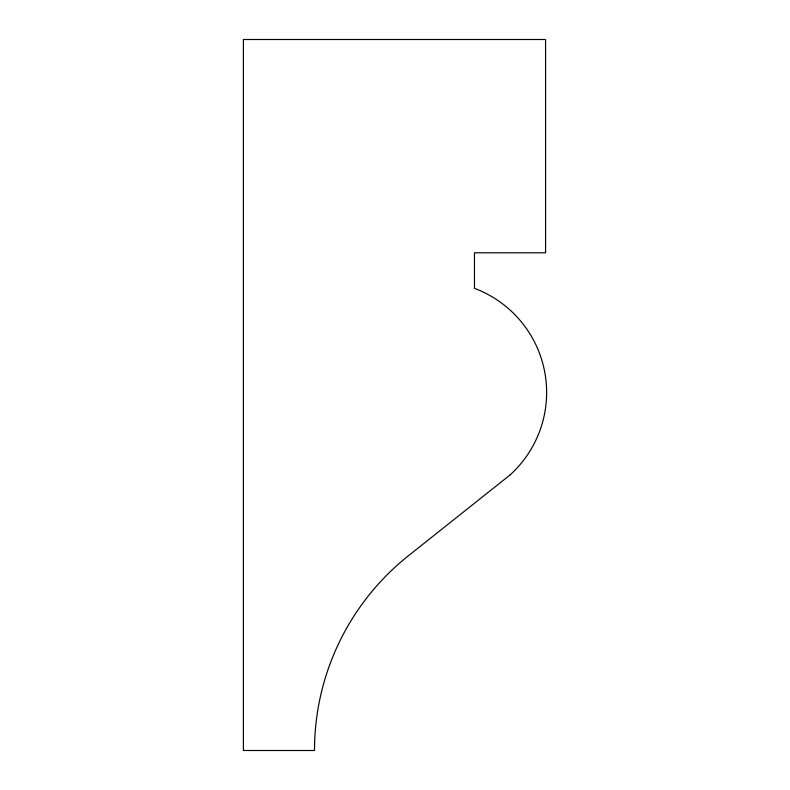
<?xml version="1.0" encoding="UTF-8"?>
<svg xmlns="http://www.w3.org/2000/svg" width="790" height="790" viewBox="0 0 790 790"><rect width="100%" height="100%" fill="white"/><g stroke="black" fill="none" stroke-linecap="round" stroke-linejoin="round"><path stroke-width="1.19" d="M510.024 474.988L408.489 555.706A248.85 248.85 0 0 0 314.499 750.5L243.399 750.5L243.399 39.5L545.574 39.5L545.574 252.8L474.474 252.8L474.474 288.35A111.242 111.242 0 0 1 510.024 474.988"/></g></svg>
